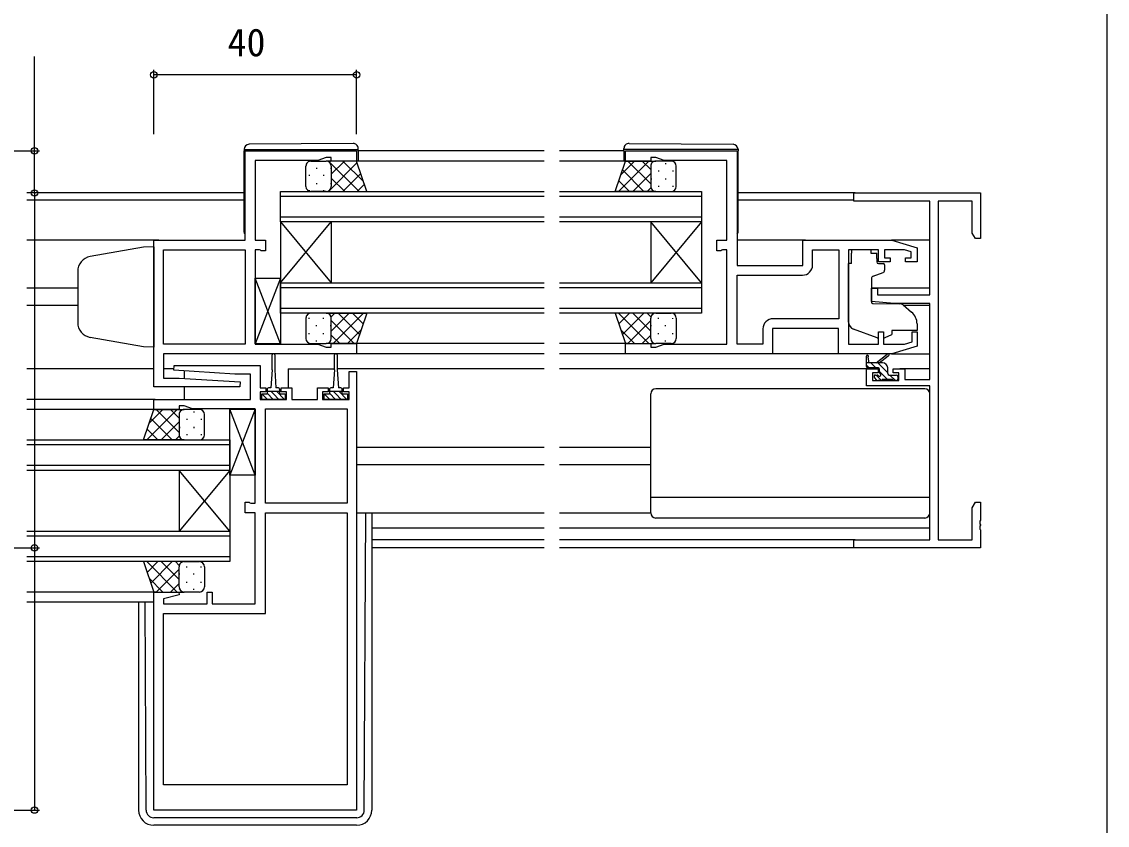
# Model space of a CAD drawing. Units: millimetres, scale not verified. Extents: x -437 to 438, y -281 to 279.
# Drawn here: x 224.2 to 438.2, y -18.3 to 140.2 of the extents above; entities that cross this region are included whole.
import ezdxf
from ezdxf.enums import TextEntityAlignment as Align

# ---------------------------------------------------------------- set-up
doc = ezdxf.new("R2010")
doc.units = ezdxf.units.MM
doc.header["$LTSCALE"] = 2
for name, color, linetype in [('0-2_YKK_11', 7, 'Continuous'), ('0-3_YKK_12', 2, 'Continuous'), ('0-4_YKK_13', 4, 'Continuous'), ('0-6_YKK_D', 6, 'Continuous'), ('0-7_YKK_ZWAK', 7, 'Continuous')]:
    doc.layers.add(name, color=color, linetype=linetype)
doc.styles.add('ＭＳ ゴシック', font='')
doc.styles.get('ＭＳ ゴシック').set_extended_font_data('MS Gothic')

msp = doc.modelspace()

# ---------------------------------------------------------------- linework, layer by layer
at = {"layer": '0-2_YKK_11'}
for points in [[(290.2, 74.7), (252.1, 74.7), (252.1, 69.9), (255.2, 69.9), (267.214, 69.17), (267.185, 68.2), (250.2, 68.2), (250.2, 97.1), (268.2, 97.1), (268.2, 114.7), (290.2, 114.7), (290.2, 112.7), (285.2, 112.7), (285.2, 113.4), (284.2, 113.4), (282.552, 112.8), (270.2, 112.8), (270.2, 97.1), (272.2, 97.1), (272.2, 95), (271.4, 95), (271.227, 95.1), (271.054, 95.2), (270.2, 95.2), (270.2, 76.6), (282.552, 76.6), (284.2, 76), (285.2, 76), (285.2, 76.7), (290.2, 76.7)], [(268.2, 95.2), (268.2, 76.6), (252.1, 76.6), (252.1, 95.2)], [(272.2, 45.2), (272.2, 63.8), (288.3, 63.8), (288.3, 45.2)], [(288.3, 43.3), (288.3, -10.3), (252.1, -10.3), (252.1, 23.5), (272.2, 23.5), (272.2, 43.3)]]:
    msp.add_lwpolyline(points, close=True, dxfattribs=at)
for points in [[(372.2, 74.7), (343.2, 74.7), (343.2, 76.7), (348.2, 76.7), (348.2, 76), (349.2, 76), (350.848, 76.6), (363.2, 76.6), (363.2, 95.2), (362.346, 95.2), (362.173, 95.1), (362, 95), (361.2, 95), (361.2, 97.1), (363.2, 97.1), (363.2, 112.8), (350.848, 112.8), (349.2, 113.4), (348.2, 113.4), (348.2, 112.7), (343.2, 112.7), (343.2, 114.7), (365.2, 114.7), (365.2, 92.1), (378.2, 92.1), (378.2, 97.1), (395.7, 97.1), (400.7, 95.6), (400.7, 92.8), (398.4, 92.8), (398.4, 93.6), (399.5, 93.6), (399.5, 94.812), (398.205, 95.2), (394.3, 95.2), (394.3, 93.6), (395.4, 93.6), (395.4, 92.8), (393.1, 92.8), (393.1, 95.2)], [(403.2, 104.77), (388.2, 104.77), (388.2, 106.4), (413.2, 106.4), (413.2, 97.4), (412.2, 97.4), (411.57, 98.491), (411.57, 104.77), (404.83, 104.77)], [(404.83, 104.77), (404.83, 38.03), (411.57, 38.03), (411.57, 44.309), (412.2, 45.4), (413.2, 45.4), (413.2, 41.858), (413.08, 41.675), (413.08, 41.125), (413.2, 40.942), (413.2, 40.858), (413.08, 40.675), (413.08, 40.125), (413.2, 39.942), (413.2, 36.4), (388.2, 36.4), (388.2, 38.03), (403.2, 38.03), (403.2, 68.4), (390.7, 68.4), (390.7, 71.7), (393, 71.7), (393, 70.9), (391.9, 70.9), (391.9, 69.4), (397.1, 69.4), (397.1, 70.9), (396, 70.9), (396, 71.7), (398.3, 71.7), (398.3, 69.6), (403.2, 69.6), (403.2, 84.6), (396.2, 84.6), (391.7, 84.994), (391.7, 87.6), (392.9, 87.6), (392.9, 86.3), (403.2, 86.3), (403.2, 104.77)], [(393.1, 95.2), (387.2, 95.2), (387.2, 76.6), (393.1, 76.6), (393.1, 79), (394.1, 79), (394.1, 76.6), (398.205, 76.6), (399.7, 77.048), (399.7, 79), (400.7, 79), (400.7, 76.2), (395.7, 74.7), (385.2, 74.7), (385.2, 79.7), (372.2, 79.7), (372.2, 74.7)], [(385.27, 95.2), (385.27, 81.6), (372.3, 81.6)], [(380.1, 92.2), (380.1, 95.2), (385.27, 95.2)], [(370.3, 79.6), (370.3, 76.6), (365.2, 76.6), (365.2, 90.2), (378.1, 90.2)], [(290.2, 71.2), (290.2, -15.3), (250.2, -15.3), (250.2, 27.7), (255.161, 27.7), (255.229, 27.178), (252.1, 26.339), (252.1, 25.4), (260.7, 25.4), (260.7, 27.7), (261.7, 27.7), (261.7, 25.4), (270.2, 25.4), (270.2, 43.3), (268.2, 43.3), (268.2, 45.4), (269, 45.4), (269.173, 45.3), (269.346, 45.2), (270.2, 45.2), (270.2, 63.8), (257.848, 63.8), (256.2, 64.4), (255.2, 64.4), (255.2, 63.7), (250.2, 63.7), (250.2, 65.7), (269.3, 65.7), (269.3, 70.7), (266.2, 70.7), (254.186, 71.43), (254.215, 72.4), (271.2, 72.4), (271.2, 68), (272.3, 68), (272.3, 67.2), (271.2, 67.2), (271.2, 65.7), (276.4, 65.7), (276.4, 67.2)], [(276.4, 67.2), (275.3, 67.2), (275.3, 68), (277.4, 68), (277.4, 65.7), (282.5, 65.7), (282.5, 68), (284.6, 68), (284.6, 67.2), (283.5, 67.2), (283.5, 65.7), (288.7, 65.7), (288.7, 67.2), (287.6, 67.2), (287.6, 68), (288.7, 68), (288.7, 71.2), (290.2, 71.2)]]:
    msp.add_lwpolyline(points, dxfattribs=at)
for centre, start, end in [((378.1, 92.2), 270.00001, 359.99999), ((372.3, 79.6), 90.00001, 179.99999)]:
    msp.add_arc(centre, 2, start, end, dxfattribs=at)
at = {"layer": '0-3_YKK_12'}
for p, q in [((327.2, 114.7), (290.5, 114.7)), ((342.9, 114.7), (330.2, 114.7)), ((327.2, 112.7), (289.7, 112.7)), ((343.7, 112.7), (330.2, 112.7)), ((268, 106.4), (225.2, 106.4)), ((268, 105), (225.2, 105)), ((275.2, 106.7), (327.2, 106.7)), ((275.2, 100.7), (275.2, 106.7)), ((327.2, 105.7), (275.2, 105.7)), ((330.2, 106.7), (358.2, 106.7)), ((358.2, 105.7), (330.2, 105.7)), ((388.5, 106.4), (365.4, 106.4)), ((388.2, 105), (365.4, 105)), ((275.2, 101.7), (327.2, 101.7)), ((275.2, 100.7), (275.2, 88.7)), ((275.2, 100.7), (285.2, 88.7)), ((275.2, 88.7), (285.2, 100.7)), ((327.2, 100.7), (275.2, 100.7)), ((285.2, 100.7), (285.2, 88.7)), ((330.2, 101.7), (358.2, 101.7)), ((348.2, 100.7), (348.2, 88.7)), ((358.2, 100.7), (348.2, 88.7)), ((358.2, 88.7), (348.2, 100.7)), ((358.2, 100.7), (358.2, 88.7)), ((251.2, 97.1), (225.2, 97.1)), ((378.7, 97.1), (365.2, 97.1)), ((403.2, 97.1), (395.627, 97.1)), ((275.2, 88.7), (327.2, 88.7)), ((275.2, 82.7), (275.2, 88.7)), ((330.2, 88.7), (358.2, 88.7)), ((235.2, 87.6), (225.2, 87.6)), ((327.2, 87.7), (275.2, 87.7)), ((358.2, 87.7), (330.2, 87.7)), ((403.2, 87.6), (391.7, 87.6)), ((235.2, 84.2), (225.2, 84.2)), ((275.2, 83.7), (327.2, 83.7)), ((330.2, 83.7), (358.2, 83.7)), ((403.2, 84.2), (398.077, 84.2)), ((327.2, 82.7), (275.2, 82.7)), ((327.2, 76.7), (289.7, 76.7)), ((343.7, 76.7), (330.2, 76.7)), ((327.2, 74.7), (289.9, 74.7)), ((343.7, 74.7), (330.2, 74.7)), ((250.2, 71.7), (225.2, 71.7)), ((254.242, 71.7), (252.1, 71.7)), ((256.2, 71.308), (256.2, 69.839)), ((276.7, 71.7), (285.85, 71.7)), ((276.7, 71.7), (276.7, 67.954)), ((327.2, 71.7), (286.35, 71.7)), ((391.7, 71.7), (330.2, 71.7)), ((403.2, 71.7), (397.3, 71.7)), ((256.2, 68.2), (256.2, 65.7)), ((250.5, 65.7), (225.2, 65.7)), ((250.7, 63.7), (225.2, 63.7)), ((225.2, 57.7), (265.2, 57.7)), ((265.2, 56.7), (225.2, 56.7)), ((327.2, 56.2), (290.2, 56.2)), ((348.2, 56.2), (330.2, 56.2)), ((225.2, 52.7), (265.2, 52.7)), ((255.2, 51.7), (255.2, 39.7)), ((265.2, 51.7), (255.2, 39.7)), ((265.2, 39.7), (255.2, 51.7)), ((265.2, 51.7), (265.2, 39.7)), ((327.2, 52.8), (290.2, 52.8)), ((348.2, 52.8), (330.2, 52.8)), ((225.2, 39.7), (265.2, 39.7)), ((265.2, 38.7), (225.2, 38.7)), ((327.2, 40.3), (293.2, 40.3)), ((403.2, 40.3), (330.2, 40.3)), ((327.2, 38.03), (293.2, 38.03)), ((327.2, 36.4), (293.2, 36.4)), ((388.5, 38.03), (330.2, 38.03)), ((388.5, 36.4), (330.2, 36.4)), ((225.2, 34.7), (265.2, 34.7)), ((250.7, 27.7), (225.2, 27.7)), ((250.2, 25.7), (225.2, 25.7))]:
    msp.add_line(p, q, dxfattribs=at)
for points in [[(358.2, 106.7), (358.2, 100.7), (330.2, 100.7)], [(358.2, 88.7), (358.2, 82.7), (330.2, 82.7)], [(265.2, 57.7), (265.2, 51.7), (225.2, 51.7)], [(265.2, 39.7), (265.2, 33.7), (225.2, 33.7)]]:
    msp.add_lwpolyline(points, dxfattribs=at)
at = {"layer": '0-4_YKK_13'}
for p, q in [((289.491, 116.188), (268.991, 116.009)), ((343.909, 116.188), (364.409, 116.009)), ((268, 115), (268, 114.7)), ((268, 98.7), (268, 114.7)), ((268.496, 115), (289.996, 115)), ((289.996, 115), (290.5, 115)), ((290.5, 115), (290.5, 115.188)), ((290.5, 114.7), (290.5, 115)), ((290.5, 114.7), (290.5, 112.7)), ((342.9, 115), (342.9, 115.188)), ((343.404, 115), (342.9, 115)), ((342.9, 114.7), (342.9, 115)), ((342.9, 114.7), (342.9, 112.7)), ((364.904, 115), (343.404, 115)), ((365.4, 115), (365.4, 114.7)), ((365.4, 98.7), (365.4, 114.7)), ((280.2, 107.7), (280.2, 111.7)), ((281.2, 112.7), (284.2, 112.7)), ((282.28, 111.38), (282.28, 111.18)), ((284.62, 106.7), (290.305, 112.385)), ((284.668, 112.7), (290.668, 106.7)), ((284.779, 112.515), (284.963, 112.7)), ((285.11, 111.38), (285.11, 111.18)), ((285.2, 110.108), (287.792, 112.7)), ((285.2, 111.7), (285.2, 107.7)), ((285.2, 111.7), (285.2, 107.7)), ((287.497, 112.7), (291.552, 108.645)), ((347.832, 112.7), (341.832, 106.7)), ((345.003, 112.7), (342.298, 109.995)), ((348.2, 108.18), (343.68, 112.7)), ((348.2, 111.008), (346.508, 112.7)), ((348.2, 111.7), (348.2, 107.7)), ((348.2, 111.7), (348.2, 107.7)), ((348.29, 112.115), (348.29, 112.08)), ((352.2, 112.7), (349.2, 112.7)), ((351.12, 112.28), (351.12, 112.08)), ((353.2, 107.7), (353.2, 111.7)), ((280.865, 109.965), (280.865, 109.765)), ((283.695, 109.965), (283.695, 109.765)), ((285.2, 109.34), (287.84, 106.7)), ((287.449, 106.7), (291.012, 110.264)), ((346.851, 106.7), (342.613, 110.939)), ((348.2, 110.24), (344.66, 106.7)), ((348.29, 109.25), (348.29, 109.05)), ((349.705, 110.865), (349.705, 110.665)), ((351.12, 109.25), (351.12, 109.05)), ((352.535, 110.865), (352.535, 110.665)), ((282.28, 108.35), (282.28, 108.15)), ((285.11, 108.35), (285.11, 108.15)), ((290.277, 106.7), (291.719, 108.142)), ((344.023, 106.7), (341.906, 108.817)), ((348.233, 107.445), (347.489, 106.7)), ((349.705, 107.835), (349.705, 107.635)), ((352.535, 107.835), (352.535, 107.635)), ((280.865, 106.935), (280.865, 106.758)), ((284.2, 106.7), (281.2, 106.7)), ((283.695, 106.935), (283.695, 106.735)), ((284.806, 106.905), (285.011, 106.7)), ((349.2, 106.7), (352.2, 106.7)), ((250.2, 95.8), (250.2, 76)), ((391.6, 95.17), (387.8, 95.17)), ((387.8, 95.17), (387.8, 94.5)), ((387.8, 93.5), (387.8, 94.5)), ((391.6, 95.17), (391.6, 94.5)), ((391.6, 94.5), (392.77, 94.5)), ((392.77, 93.5), (392.77, 94.5)), ((387.8, 92.5), (387.2, 92.5)), ((387.2, 80.945), (387.2, 92.5)), ((387.8, 92.5), (387.8, 93.5)), ((392.77, 93.5), (392.77, 92.8)), ((393.07, 92.5), (394, 92.5)), ((394.3, 92.2), (394.3, 91.15)), ((235.2, 90.921), (235.2, 80.743)), ((393.971, 90.68), (391.971, 89.952)), ((275.2, 76.63), (270.2, 89.63)), ((275.2, 89.63), (270.2, 76.63)), ((391.7, 89.504), (391.7, 84.897)), ((391.917, 84.598), (397.303, 84.551)), ((397.937, 84.317), (399.628, 82.898)), ((280.2, 81.7), (280.2, 77.7)), ((280.865, 81.565), (280.865, 81.765)), ((284.2, 82.7), (281.2, 82.7)), ((283.695, 81.565), (283.695, 81.765)), ((285.167, 81.955), (285.911, 82.7)), ((285.2, 79.16), (288.74, 82.7)), ((285.2, 77.7), (285.2, 81.7)), ((285.2, 77.7), (285.2, 81.7)), ((285.568, 76.7), (291.568, 82.7)), ((286.549, 82.7), (290.787, 78.461)), ((289.377, 82.7), (291.494, 80.583)), ((347.832, 76.7), (341.832, 82.7)), ((344.023, 82.7), (341.906, 80.583)), ((346.851, 82.7), (342.613, 78.461)), ((348.2, 79.16), (344.66, 82.7)), ((348.233, 81.955), (347.489, 82.7)), ((348.2, 77.7), (348.2, 81.7)), ((348.2, 77.7), (348.2, 81.7)), ((349.2, 82.7), (352.2, 82.7)), ((349.705, 81.565), (349.705, 81.765)), ((352.535, 81.565), (352.535, 81.742)), ((353.2, 81.7), (353.2, 77.7)), ((282.28, 80.15), (282.28, 80.35)), ((285.11, 80.15), (285.11, 80.35)), ((285.2, 81.22), (289.72, 76.7)), ((288.397, 76.7), (291.102, 79.405)), ((345.003, 76.7), (342.298, 79.405)), ((348.2, 81.22), (343.68, 76.7)), ((348.29, 80.15), (348.29, 80.35)), ((351.12, 80.15), (351.12, 80.35)), ((392.828, 77.859), (388.191, 79.534)), ((400.7, 80.6), (400.7, 79.3)), ((248.2, 76.07), (237.679, 77.925)), ((280.865, 78.535), (280.865, 78.735)), ((282.28, 77.12), (282.28, 77.32)), ((283.695, 78.535), (283.695, 78.735)), ((285.11, 77.285), (285.11, 77.32)), ((285.2, 78.392), (286.892, 76.7)), ((348.2, 78.392), (346.508, 76.7)), ((348.29, 77.285), (348.29, 77.32)), ((349.705, 78.535), (349.705, 78.735)), ((351.12, 77.12), (351.12, 77.32)), ((352.535, 78.535), (352.535, 78.735)), ((394.394, 77.894), (395.7, 78.503)), ((395.7, 79), (395.7, 78.503)), ((250.2, 76), (248.2, 76.07)), ((281.2, 76.7), (284.2, 76.7)), ((352.2, 76.7), (349.2, 76.7)), ((273.55, 71.5), (273.55, 74.45)), ((274.05, 74.45), (274.05, 71.5)), ((285.85, 71.5), (285.85, 74.45)), ((286.35, 74.45), (286.35, 71.5)), ((385.7, 74.7), (371.7, 74.7)), ((390.7, 72.2), (390.7, 74.199)), ((393.9, 72.9), (390.7, 72.9)), ((391, 74.026), (391.199, 72.9)), ((392.586, 71.9), (391.586, 72.9)), ((392.6, 72.9), (394.818, 74.583)), ((394.9, 70.933), (392.933, 72.9)), ((393.2, 72.9), (395.019, 74.301)), ((395.627, 74.7), (403.2, 74.7)), ((273.55, 71.5), (273.3, 68)), ((274.05, 71.5), (274.3, 68)), ((285.85, 71.5), (285.6, 68)), ((286.35, 71.5), (286.6, 68)), ((391.239, 71.9), (390.7, 72.439)), ((393, 71.9), (391, 71.9)), ((393.3, 70.961), (393.3, 71.6)), ((394.886, 69.6), (393.3, 71.186)), ((394.744, 72.436), (394.436, 72.744)), ((394.9, 70.8), (394.9, 71.9)), ((392.788, 69.488), (392.288, 69.988)), ((392.5, 70.5), (392.839, 70.5)), ((393.708, 69.431), (392.639, 70.5)), ((393.6, 69.4), (393, 69.4)), ((395.9, 69.6), (393.8, 69.6)), ((395.2, 70.5), (396.6, 70.5)), ((396.433, 69.4), (395.333, 70.5)), ((396.6, 69.4), (396.1, 69.4)), ((396.884, 70.296), (396.696, 70.484)), ((396.9, 70.2), (396.9, 69.7)), ((271.522, 66.8), (272.622, 65.7)), ((272.55, 67.6), (272.55, 66.8)), ((272.55, 67.3), (275.05, 67.3)), ((272.55, 66.895), (273.745, 65.7)), ((273.3, 68), (272.95, 68)), ((274.65, 68), (274.3, 68)), ((274.39, 67.3), (275.99, 65.7)), ((275.05, 66.8), (275.05, 67.6)), ((276.012, 66.8), (276.1, 66.712)), ((283.822, 66.8), (284.922, 65.7)), ((284.85, 67.6), (284.85, 66.8)), ((284.85, 67.3), (287.35, 67.3)), ((284.85, 66.895), (286.045, 65.7)), ((285.6, 68), (285.25, 68)), ((286.95, 68), (286.6, 68)), ((286.69, 67.3), (288.29, 65.7)), ((287.35, 66.8), (287.35, 67.6)), ((288.312, 66.8), (288.4, 66.712)), ((348.2, 43.3), (348.2, 66.8)), ((402.2, 67.8), (349.2, 67.8)), ((403.2, 43.3), (403.2, 66.8)), ((254.832, 63.7), (248.832, 57.7)), ((252.003, 63.7), (249.298, 60.995)), ((255.2, 59.18), (250.68, 63.7)), ((255.2, 62.008), (253.508, 63.7)), ((255.2, 62.7), (255.2, 58.7)), ((255.2, 62.7), (255.2, 58.7)), ((255.29, 63.115), (255.29, 63.08)), ((259.2, 63.7), (256.2, 63.7)), ((258.12, 63.28), (258.12, 63.08)), ((260.2, 58.7), (260.2, 62.7)), ((270.2, 50.77), (265.2, 63.77)), ((270.2, 63.77), (265.2, 50.77)), ((253.851, 57.7), (249.613, 61.939)), ((255.2, 61.24), (251.66, 57.7)), ((255.29, 60.25), (255.29, 60.05)), ((256.705, 61.865), (256.705, 61.665)), ((258.12, 60.25), (258.12, 60.05)), ((259.535, 61.865), (259.535, 61.665)), ((251.023, 57.7), (248.906, 59.817)), ((255.233, 58.445), (254.489, 57.7)), ((256.705, 58.835), (256.705, 58.635)), ((259.535, 58.835), (259.535, 58.635)), ((256.2, 57.7), (259.2, 57.7)), ((403.2, 46.34), (348.2, 46.34)), ((290.2, 43.3), (327.2, 43.3)), ((291.707, -15.305), (291.991, 43.3)), ((293.2, 43.3), (293.2, -15.297)), ((330.2, 43.3), (348.2, 43.3)), ((402.2, 42.3), (349.2, 42.3)), ((254.832, 27.7), (248.832, 33.7)), ((251.023, 33.7), (248.906, 31.583)), ((253.851, 33.7), (249.613, 29.461)), ((255.2, 32.22), (250.68, 27.7)), ((255.2, 30.16), (251.66, 33.7)), ((255.233, 32.955), (254.489, 33.7)), ((255.2, 28.7), (255.2, 32.7)), ((255.2, 28.7), (255.2, 32.7)), ((256.2, 33.7), (259.2, 33.7)), ((256.705, 32.565), (256.705, 32.765)), ((259.535, 32.565), (259.535, 32.742)), ((260.2, 32.7), (260.2, 28.7)), ((252.003, 27.7), (249.298, 30.405)), ((255.29, 31.15), (255.29, 31.35)), ((258.12, 31.15), (258.12, 31.35)), ((255.2, 29.392), (253.508, 27.7)), ((255.29, 28.285), (255.29, 28.32)), ((256.705, 29.535), (256.705, 29.735)), ((258.12, 28.12), (258.12, 28.32)), ((259.535, 29.535), (259.535, 29.735)), ((247.2, 25.7), (247.2, -15.297)), ((248.693, -15.305), (248.49, 25.7)), ((259.2, 27.7), (256.2, 27.7)), ((290.207, -16.797), (250.193, -16.797)), ((290.2, -18.297), (250.2, -18.297))]:
    msp.add_line(p, q, dxfattribs=at)
for points in [[(268, 115.009), (268, 115), (268.496, 115)], [(365.4, 115.009), (365.4, 115), (364.904, 115)], [(284.2, 106.7), (292.2, 106.7), (290.2, 112.7), (284.2, 112.7)], [(349.2, 106.7), (341.2, 106.7), (343.2, 112.7), (349.2, 112.7)], [(250.2, 95.8), (248.2, 95.73), (237.679, 93.875)], [(284.2, 82.7), (292.2, 82.7), (290.2, 76.7), (284.2, 76.7)], [(349.2, 82.7), (341.2, 82.7), (343.2, 76.7), (349.2, 76.7)], [(400.7, 79.3), (395.7, 79.3), (395.7, 79)], [(275.05, 66.8), (276.1, 66.8), (276.1, 65.7), (271.5, 65.7), (271.5, 66.8), (272.55, 66.8)], [(273.267, 67.3), (273.8, 66.767), (274.867, 65.7)], [(287.35, 66.8), (288.4, 66.8), (288.4, 65.7), (283.8, 65.7), (283.8, 66.8), (284.85, 66.8)], [(285.567, 67.3), (286.1, 66.767), (287.167, 65.7)], [(256.2, 57.7), (248.2, 57.7), (250.2, 63.7), (256.2, 63.7)], [(256.2, 33.7), (248.2, 33.7), (250.2, 27.7), (256.2, 27.7)]]:
    msp.add_lwpolyline(points, dxfattribs=at)
for points in [[(275.2, 76.63), (270.2, 76.63), (270.2, 89.63), (275.2, 89.63)], [(270.2, 50.77), (265.2, 50.77), (265.2, 63.77), (270.2, 63.77)]]:
    msp.add_lwpolyline(points, close=True, dxfattribs=at)
for centre, radius, start, end in [((269, 115.009), 1, 90.5, 180), ((289.5, 115.188), 1, 0, 90.5), ((343.9, 115.188), 1, 89.5, 180), ((364.4, 115.009), 1, 0, 89.5), ((281.2, 111.7), 1, 89.9999, 179.9999), ((284.2, 111.7), 1, 359.9999, 89.9999), ((284.2, 111.7), 1, 359.9999, 89.9999), ((349.2, 111.7), 1, 90.0001, 180.0001), ((349.2, 111.7), 1, 90.0001, 180.0001), ((352.2, 111.7), 1, 0.0001, 90.0001), ((281.2, 107.7), 1, 179.9999, 269.9999), ((284.2, 107.7), 1, 269.9999, 359.9999), ((284.2, 107.7), 1, 269.9999, 359.9999), ((349.2, 107.7), 1, 180.0001, 270.0001), ((349.2, 107.7), 1, 180.0001, 270.0001), ((352.2, 107.7), 1, 270.0001, 0.0001), ((268.5, 98.7), 0.5, 180, 233.13017), ((364.9, 98.7), 0.5, 306.86983, 0), ((238.2, 90.921), 3, 100, 180), ((393.07, 92.8), 0.3, 180, 270), ((394, 92.2), 0.3, 0, 90), ((392.2, 89.504), 0.5, 110, 180), ((393.8, 91.15), 0.5, 290, 0), ((392, 84.897), 0.3, 180, 269.5), ((397.294, 83.551), 1, 50, 89.5), ((281.2, 81.7), 1, 90.0001, 180.0001), ((284.2, 81.7), 1, 0.0001, 90.0001), ((284.2, 81.7), 1, 0.0001, 90.0001), ((349.2, 81.7), 1, 89.9999, 179.9999), ((349.2, 81.7), 1, 89.9999, 179.9999), ((352.2, 81.7), 1, 359.9999, 89.9999), ((397.7, 80.6), 3, 0, 50), ((238.2, 80.879), 3, 180, 260), ((388.7, 80.945), 1.5, 180, 250.14674), ((281.2, 77.7), 1, 180.0001, 270.0001), ((284.2, 77.7), 1, 270.0001, 0.0001), ((284.2, 77.7), 1, 270.0001, 0.0001), ((349.2, 77.7), 1, 179.9999, 269.9999), ((349.2, 77.7), 1, 179.9999, 269.9999), ((352.2, 77.7), 1, 269.9999, 359.9999), ((393.168, 78.8), 1, 250.14674, 266.11316), ((393.971, 78.8), 1, 277.40692, 295), ((273.8, 74.45), 0.25, 0, 180), ((286.1, 74.45), 0.25, 0, 180), ((390.9, 74.199), 0.2, 300, 180), ((393.9, 71.9), 1, 0, 90), ((395, 74.5), 0.2, 275.58289, 155.58289), ((391, 72.2), 0.3, 180, 270), ((393, 71.6), 0.3, 0, 90), ((393.3, 70.5), 0.25, 213.05573, 56.94427), ((393.6, 70.961), 0.3, 180, 236.94427), ((395.2, 70.8), 0.3, 180, 270), ((392.5, 70.2), 0.3, 90, 225), ((393, 69.7), 0.3, 225, 270), ((392.839, 70.2), 0.3, 33.05573, 90), ((393.6, 69.6), 0.2, 270, 0), ((396.1, 69.6), 0.2, 180, 270), ((396.6, 70.2), 0.3, 0, 90), ((396.6, 69.7), 0.3, 270, 0), ((272.95, 67.6), 0.4, 90, 180), ((274.65, 67.6), 0.4, 0, 90), ((285.25, 67.6), 0.4, 90, 180), ((286.95, 67.6), 0.4, 0, 90), ((349.2, 66.8), 1, 90, 180), ((402.2, 66.8), 1, 0, 90), ((256.2, 62.7), 1, 90.0001, 180.0001), ((256.2, 62.7), 1, 90.0001, 180.0001), ((259.2, 62.7), 1, 0.0001, 90.0001), ((256.2, 58.7), 1, 180.0001, 270.0001), ((256.2, 58.7), 1, 180.0001, 270.0001), ((259.2, 58.7), 1, 270.0001, 0.0001), ((349.2, 43.3), 1, 180, 270), ((402.2, 43.3), 1, 270, 0), ((256.2, 32.7), 1, 89.9999, 179.9999), ((256.2, 32.7), 1, 89.9999, 179.9999), ((259.2, 32.7), 1, 359.9999, 89.9999), ((256.2, 28.7), 1, 179.9999, 269.9999), ((256.2, 28.7), 1, 179.9999, 269.9999), ((259.2, 28.7), 1, 269.9999, 359.9999), ((250.2, -15.297), 3, 180, 270), ((250.193, -15.297), 1.5, 180.27724, 270), ((290.2, -15.297), 3, 270, 0), ((290.207, -15.297), 1.5, 270, 359.72276)]:
    msp.add_arc(centre, radius, start, end, dxfattribs=at)
at = {"layer": '0-6_YKK_D'}
for p, q in [((250.2, 118), (250.2, 130.7)), ((290.2, 118), (290.2, 130.7)), ((290.2, 129.7), (250.2, 129.7)), ((200.2, 114.7), (227.689, 114.7)), ((226.689, 106.4), (226.689, 36.4)), ((200.2, 36.4), (227.689, 36.4)), ((200.2, 36.4), (227.689, 36.4)), ((226.689, 36.4), (226.689, -15.3)), ((200.2, -15.3), (227.689, -15.3))]:
    msp.add_line(p, q, dxfattribs=at)
msp.add_lwpolyline([(226.689, 106.4), (226.689, 114.7), (226.689, 133.31)], dxfattribs=at)
for centre in [(250.2, 129.7), (290.2, 129.7), (226.689, 114.7), (226.689, 106.4), (226.689, 106.4), (226.689, 36.4), (226.689, 36.4), (226.689, -15.3)]:
    msp.add_circle(centre, 0.637, dxfattribs=at)
at = {"layer": '0-7_YKK_ZWAK'}
msp.add_lwpolyline([(-436.8, -281.3), (438.2, -281.3), (438.2, 243.7)], dxfattribs=at)

# ---------------------------------------------------------------- texts
at = {"layer": '0-6_YKK_D', "style": 'ＭＳ ゴシック'}
msp.add_text('40', height=5.499, dxfattribs=at).set_placement((264.745, 131.7), align=Align.BOTTOM_LEFT)

doc.saveas('drawing.dxf')
